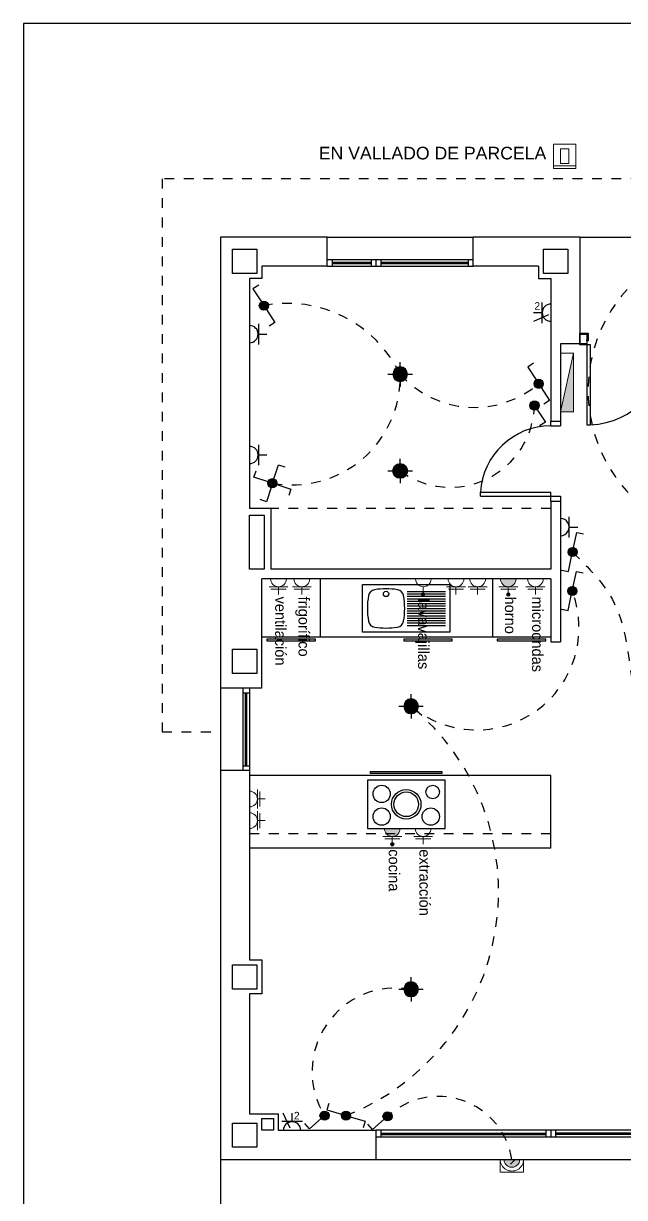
# Model space of a CAD drawing. Header units: millimetres. Extents: x 441156 to 441876, y 4514765 to 4515211.
# Drawn here: x 441363.37 to 441369.56, y 4515036.36 to 4515048.45 of the extents above; entities that cross this region are included whole.
import ezdxf

# ---------------------------------------------------------------- set-up
doc = ezdxf.new("R2010")
doc.units = ezdxf.units.MM
for name, pattern in [('CONTINUA', [0]), ('CYPE_RAYAPUNTO', [0.4125, 0.2025, -0.105, 0, -0.105]), ('HIDDEN', [0.375, 0.25, -0.125]), ('RAYITAS', [0.375, 0.25, -0.125])]:
    doc.linetypes.add(name, pattern=pattern)
doc.layers.add('01_cartela', color=6, linetype='Continuous', plot=False)
for name, color, linetype in [('01_eléctrico', 170, 'Continuous'), ('01_enchufes', 38, 'Continuous'), ('01_mono BAJA', 2, 'Continuous'), ('01_proyección', 4, 'RAYITAS'), ('01_textos', 7, 'Continuous'), ('INGIN ELECTRICIDAD ALUMBRADO', 120, 'HIDDEN'), ('INGIN ELECTRICIDAD TEXTO', 7, 'Continuous')]:
    doc.layers.add(name, color=color, linetype=linetype)
doc.layers.add('INGIN ELECTRICIDAD FUERZA', color=38, linetype='Continuous', lineweight=5)
doc.styles.add('BERNARDO', font='')
doc.styles.add('EBRA', font='')
doc.styles.add('Estilo1', font='swissel.ttf')
doc.styles.get('BERNARDO').set_extended_font_data('Century Gothic')
doc.styles.get('EBRA').set_extended_font_data('Century Gothic')

# ---------------------------------------------------------------- blocks, each defined once
blk = doc.blocks.new('A$C48161785')
at = {"layer": '01_mono BAJA', "color": 254, "linetype": 'CONTINUA'}
for p, q in [((1.099937549734022, 12.50003827922046), (-6.245035910978913e-05, 12.50003827922046)), ((-6.245035910978913e-05, 12.50003827922046), (-6.245035910978913e-05, 7.855037440545857)), ((1.099937549617607, 12.20003827940673), (1.099937549675815, 12.50005469284952)), ((1.099937549675815, 12.50005469284952), (2.599937549675815, 12.50005469284952)), ((2.599937549675815, 12.20003827940673), (2.599937549675815, 12.50005469191819)), ((3.699937549652532, 12.50003827922046), (2.599937549734022, 12.50003828015178)), ((3.699937549652532, 12.50003827922046), (3.699937549652532, 11.40003827866167)), ((3.699937549652532, 12.50003827922046), (5.199937549594324, 12.50003827922046)), ((1.099937549734022, 12.27003397606313, -1.021193249895909e-06), (2.599937549734022, 12.27003397606313, -1.021193249895909e-06)), ((1.149937549722381, 12.27003397606313), (1.149937549722381, 12.20003397576511)), ((1.149937549722381, 12.2420288817957), (1.549937549745664, 12.2420288817957, -1.0211932507976e-06)), ((1.149937549722381, 12.22802888136357), (1.549937549745664, 12.22802888136357, -1.0211932507976e-06)), ((1.549937549745664, 12.27003397606313, -1.021193249895909e-06), (1.549937549745664, 12.20003397576511, -1.021193249895909e-06)), ((1.599937549734022, 12.27003397606313, -1.021193249895909e-06), (1.599937549734022, 12.20003397576511, -1.021193249895909e-06)), ((1.649937549722381, 12.27003397606313, -1.021193249895909e-06), (1.649937549722381, 12.20003397576511, -1.021193249895909e-06)), ((1.649937549722381, 12.2420288817957, -1.0211932507976e-06), (2.549937549687456, 12.2420288817957, -1.0211932507976e-06)), ((1.649937549722381, 12.22802888136357, -1.0211932507976e-06), (2.549937549687456, 12.22802888136357, -1.0211932507976e-06)), ((2.549937549687456, 12.27003397606313, -1.021193249895909e-06), (2.549937549687456, 12.20003397576511, -1.021193249895909e-06)), ((1.099937549617607, 12.20003827940673), (0.4249375930521637, 12.2000382784754)), ((0.4249375931103714, 12.20003827940673, 5.307373365866472e-07), (0.4249375931103714, 12.07503828033805, 5.307373365866472e-07)), ((1.099937549734022, 12.20003397576511, -1.021193249895909e-06), (2.599937549734022, 12.20003397576511, -1.021193249895909e-06)), ((3.274937549140304, 12.20003827940673), (2.599937549675815, 12.20003827940673)), ((3.274937549140304, 12.20003827940673, 5.307373365866472e-07), (3.274937549140304, 12.07503827940673, 5.307373365866472e-07)), ((0.299937549745664, 12.07503827940673), (0.2999375496874563, 9.705041416920722)), ((0.4249375931103714, 12.07503828033805, 5.307373365866472e-07), (0.2999375496874563, 12.07503827940673, 5.307373365866472e-07)), ((3.274937549140304, 12.07503827940673, 5.307373365866472e-07), (3.399937549664173, 12.07503827940673, 5.307373365866472e-07)), ((3.399937549605966, 12.0750382784754), (3.399937549664173, 10.60558570735157)), ((3.784966271370649, 11.50004530791193), (3.784967009327374, 11.44003573153168)), ((3.699937549652532, 11.40003827866167), (3.49993754964089, 11.40003827866167)), ((3.49993754964089, 11.40003827866167), (3.49993754964089, 10.60558570735157)), ((3.709941170818638, 11.40003840066493), (3.76994117081631, 11.40003913920373)), ((3.769955164112616, 11.43003913760185), (3.769955532799941, 11.40003914013505)), ((3.399937532551121, 10.60558570735157), (3.499937532527838, 10.60558570735157)), ((3.399937532300113, 10.55558570717368), (3.399937532304198, 10.60558570717369)), ((3.399937532300113, 10.55558570717368), (3.499937532299681, 10.55558570716551)), ((3.499937532303312, 10.60558570716546), (3.499937532299681, 10.55558570716551)), ((2.67612217355553, 9.830585707232808), (2.676122173558916, 9.872014278660822)), ((2.676122173558916, 9.872014278660822), (3.399937532244703, 9.87201427860167)), ((2.67612217355553, 9.830585707232808), (3.499937532240885, 9.830585707165483)), ((3.399937532237232, 9.780585707173474), (3.399937532244703, 9.872014278602125)), ((3.499937532240885, 9.830585707165483), (3.4999375322368, 9.7805857071653)), ((0.5199397749383934, 9.705038279294968), (0.2999375496874563, 9.705041416920722)), ((0.5199397749383934, 9.705041416920722), (0.519939774996601, 9.080038279294968)), ((3.399937549664173, 9.780585708096623), (3.399937549664173, 9.080038279294968)), ((3.399937532492913, 9.780585708096623), (3.49993753246963, 9.780585708096623)), ((3.49993754964089, 9.780585708096623), (3.49993754964089, 8.330038279294968)), ((3.399937549664173, 9.080038279294968), (0.519939774996601, 9.080038279294968)), ((3.399937549664173, 8.980038278736174), (0.4249375237268396, 8.980038278736174)), ((0.4249375237268396, 7.855037440545857), (0.4249375237268396, 8.980038278736174)), ((1.02493755024625, 8.980038278736174), (1.02493755024625, 8.380038279108703)), ((2.79993754910538, 8.980038279667497), (2.799937549047172, 8.380038279108703)), ((3.399937549664173, 8.980038278736174), (3.399937549664173, 8.330038279294968)), ((1.462437549638196, 8.43047908344954, 2.753568301903457e-06), (1.462437549638139, 8.920479083449663, 2.753568301903457e-06)), ((1.462437549638139, 8.920479083449663, 2.753568301903457e-06), (2.362437549637775, 8.920479083449663, 2.753568301903457e-06)), ((1.921437549637972, 8.8504790834495, 2.753568301903457e-06), (2.317437549638157, 8.850479083449613, 2.753568301903457e-06)), ((2.362437549637775, 8.920479083449663, 2.753568301903457e-06), (2.362437549637832, 8.430479083449654, 2.753568301903457e-06)), ((1.921437549637943, 8.825479083449636, 2.753568301903457e-06), (2.317437549638157, 8.825479083449636, 2.753568301903457e-06)), ((1.921437549637972, 8.800479083449659, 2.753568301903457e-06), (2.317437549638157, 8.800479083449659, 2.753568301903457e-06)), ((1.921437549637915, 8.775479083449795, 2.753568301903457e-06), (2.317437549638157, 8.775479083449795, 2.753568301903457e-06)), ((1.921437549638, 8.750479083449704, 2.753568301903457e-06), (2.317437549638186, 8.750479083449704, 2.753568301903457e-06)), ((1.921437549637972, 8.725479083449613, 2.753568301903457e-06), (2.317437549638214, 8.725479083449613, 2.753568301903457e-06)), ((1.921437549637972, 8.700479083449636, 2.753568301903457e-06), (2.317437549638186, 8.70047908344975, 2.753568301903457e-06)), ((1.921437549637972, 8.675479083449659, 2.753568301903457e-06), (2.317437549638214, 8.675479083449659, 2.753568301903457e-06)), ((1.921437549638, 8.650479083449568, 2.753568301903457e-06), (2.317437549638157, 8.650479083449795, 2.753568301903457e-06)), ((1.921437549637972, 8.625479083449704, 2.753568301903457e-06), (2.317437549638186, 8.625479083449704, 2.753568301903457e-06)), ((1.921437549638, 8.600479083449613, 2.753568301903457e-06), (2.317437549638157, 8.600479083449613, 2.753568301903457e-06)), ((1.921437549638028, 8.575479083449636, 2.753568301903457e-06), (2.317437549638157, 8.575479083449636, 2.753568301903457e-06)), ((1.921437549637972, 8.550479083449773, 2.753568301903457e-06), (2.317437549638214, 8.550479083449773, 2.753568301903457e-06)), ((1.921437549638, 8.525479083449682, 2.753568301903457e-06), (2.317437549638242, 8.525479083449682, 2.753568301903457e-06)), ((1.921437549638, 8.500479083449704, 2.753568301903457e-06), (2.317437549638214, 8.500479083449818, 2.753568301903457e-06)), ((3.399937549664173, 8.380038279108703), (0.4249375236686319, 8.380038279108703)), ((2.362437549637832, 8.430479083449654, 2.753568301903457e-06), (1.462437549638196, 8.43047908344954, 2.753568301903457e-06)), ((3.399937549664173, 8.330038279294968), (3.49993754964089, 8.330038279294968)), ((0.4249375237268396, 7.855037440545857), (-6.245035910978913e-05, 7.855037440545857)), ((-6.245035910978913e-05, 7.855037440545857), (-6.245035910978913e-05, 7.005037440918386)), ((0.2299375494476408, 7.855037440545857), (0.2299558708909899, 7.005037440918386)), ((0.2299389464897104, 7.805040625855327), (0.299938945856411, 7.805040625855327)), ((0.2579233046853915, 7.055034255608916), (0.2579558761208318, 7.805040625855327)), ((0.2719233051175252, 7.055034255608916), (0.2719558765529655, 7.805040625855327)), ((0.299937549745664, 7.855037440545857), (0.2999558711890131, 7.005037440918386)), ((0.22990637505427, 7.055034255608916), (0.2999063744209707, 7.055034255608916)), ((0.2999375498038717, 7.005037440918386), (-6.245035910978913e-05, 7.005037440918386)), ((-6.245035910978913e-05, 7.005037440918386), (-6.245035910978913e-05, 3.000038279220462)), ((0.2999222818762064, 7.005037440918386), (0.2999222818762064, 5.055032041855156)), ((3.399937549664173, 6.95503744110465), (0.2999222818762064, 6.95503744110465)), ((3.399937549664173, 6.20503744110465), (3.399937549664173, 6.95503744110465)), ((3.399937549664173, 6.20503744110465), (0.2999222818762064, 6.20503744110465)), ((0.299937549745664, 4.705032042227685), (0.299937549745664, 3.470038278959692)), ((0.299937549745664, 3.470038278959692), (0.5949069879716262, 3.470038278959692)), ((0.5949069879716262, 3.470038278959692), (0.5949069880298339, 3.300038279034197)), ((0.5949069879716262, 3.300038279034197), (1.599937733844854, 3.300038279034197, -1.304294100571996e-06)), ((1.599937733903062, 3.300038279034197, -2.598725076008332e-06), (1.599937733903062, 3.000038279220462, -2.598725076008332e-06)), ((4.399937734066043, 3.299959146417677, -1.160178098709111e-06), (1.599937733786646, 3.30000494979322, -2.59872507597741e-06)), ((1.649937733833212, 3.300042093731463, -2.59872507597741e-06), (1.649937733833212, 3.23004209343344, -2.59872507597741e-06)), ((1.649937733833212, 3.272004686412401, -1.160178095844806e-06), (3.3499377341941, 3.272004684433341, -1.16017810582805e-06)), ((3.349940919608343, 3.299998711794615, -1.16017810492636e-06), (3.349940919608343, 3.229998712427914, -1.16017810492636e-06)), ((3.399937734182458, 3.299998711794615, -1.16017810492636e-06), (3.399937734182458, 3.229998712427914, -1.16017810492636e-06)), ((3.449937734170817, 3.299998711794615, -1.16017810492636e-06), (3.449937734170817, 3.229998712427914, -1.16017810492636e-06)), ((4.349567669269163, 3.272004684433341, -1.160178103291994e-06), (3.449937734170817, 3.272004684433341, -1.16017810582805e-06)), ((4.399937734066043, 3.230038278736174, -1.160178098709111e-06), (1.599937733786646, 3.229992475360632, -2.59872507597741e-06)), ((1.649937733833212, 3.258004685980267, -1.160178095844806e-06), (3.3499377341941, 3.258004684001207, -1.16017810582805e-06)), ((4.349567669269163, 3.258004684001207, -1.160178103291994e-06), (3.449937734170817, 3.258004684001207, -1.16017810582805e-06)), ((-6.245035910978913e-05, 3.000038279220462), (1.599937733903062, 3.000038279220462)), ((-6.245035910978913e-05, 3.000038279220462), (1.599937733961269, 3.000038279220462, -1.243047955383665e-06)), ((-4.751665983349085e-05, 3.000038278289139), (-4.751665983349085e-05, 3.828015178442001e-05)), ((1.599937733786646, 3.000038279220462, -2.59872507597741e-06), (4.399937734066043, 3.000038279220462, -1.160178098709111e-06))]:
    blk.add_line(p, q, dxfattribs=at)
for points in [[(0.3749375496408902, 12.12503827922046), (0.1249375496408902, 12.12503827922046), (0.1249375496408902, 12.37503827922046), (0.3749375496408902, 12.37503827922046), (0.3749375496408902, 12.12503827922046)], [(3.574937549128663, 12.12503827922046), (3.324937549128663, 12.12503827922046), (3.324937549128663, 12.37503827922046), (3.574937549128663, 12.37503827922046), (3.574937549128663, 12.12503827922046)], [(3.784966148494277, 11.51002855133265), (3.784966271370649, 11.50004530791193), (3.699937549594324, 11.50004426203668), (3.699937426717952, 11.5100275054574)], [(3.76994117081631, 11.40003913920373), (3.699938779231161, 11.40003827773035), (3.699937549594324, 11.50004426203668), (3.769939941121265, 11.50004512351006)], [(3.769948351895437, 11.40003913920373), (3.769948474888224, 11.39005589485168), (3.699946082953829, 11.3900550333783), (3.699945959961042, 11.40003827866167)], [(3.769948474888224, 11.39003913849592), (3.769958621647675, 10.56503913737833), (3.809782684198581, 10.56503962725401), (3.80977253743913, 11.3900396283716)], [(3.784957434399985, 11.440035732463), (3.784957557392772, 11.43003932200372), (3.769955164112616, 11.43003913760185), (3.769955041061621, 11.44003554806113)], [(0.2999397749663331, 9.635041416622698), (0.4499397749896161, 9.635041416622698), (0.4499397749896161, 9.080038279294968), (0.2999397749663331, 9.080038279294968)], [(0.477605372609105, 8.360034006647766), (0.477605372609105, 8.340029734186828), (0.9775993720977567, 8.340029734186828), (0.9775993720977567, 8.360034006647766)], [(2.849940549582243, 8.360049265436828), (2.849940549582243, 8.34004499297589), (3.349934549070895, 8.34004499297589), (3.349934549070895, 8.360049265436828)], [(0.3749375496408902, 8.005037438124418), (0.1249375496408902, 8.005037438124418), (0.1249375496408902, 8.255037438124418), (0.3749375496408902, 8.255037438124418), (0.3749375496408902, 8.005037438124418)], [(0.3749375496408902, 4.755032042041421), (0.1249375496408902, 4.755032042041421), (0.1249375496408902, 5.005032042041421), (0.3749375496408902, 5.005032042041421), (0.3749375496408902, 4.755032042041421)], [(0.4249069879879244, 3.420038279145956), (0.5449069879832678, 3.420038279145956), (0.5449069879832678, 3.300038279034197), (0.4249069879879244, 3.300038279034197)], [(0.3749375496408902, 3.125038279220462), (0.1249375496408902, 3.125038279220462), (0.1249375496408902, 3.375038279220462), (0.3749375496408902, 3.375038279220462), (0.3749375496408902, 3.125038279220462)]]:
    blk.add_lwpolyline(points, close=True, dxfattribs=at)
for points, elevation in [([(1.886816767335404, 8.360049265436828), (1.886816767335404, 8.34004499297589), (2.386810766824055, 8.34004499297589), (2.386810766824055, 8.360049265436828)], 2.753568301903457e-06), ([(1.512455856430384, 6.407762794659432), (2.312455854285769, 6.407821372656402), (2.312419243037663, 6.907821371316019), (1.512419245182278, 6.90776279331905)], 2.753568287692602e-06), ([(2.279815568530466, 6.974987905472517), (1.544965361186769, 6.974987905472517), (1.544965361186769, 6.994938369840384), (2.279815568530466, 6.994938369840384)], 2.753568301903457e-06)]:
    blk.add_lwpolyline(points, close=True, dxfattribs=dict(at, elevation=elevation))
blk.add_lwpolyline([(0.2999222818762064, 5.055032041855156), (0.4249375496292487, 5.055032041855156), (0.4249375496292487, 4.705032042227685), (0.299937549745664, 4.705032042227685)], dxfattribs=at)
for centre, radius in [((1.704437549637838, 8.824855515101163, 2.753568301903457e-06), 0.0275), ((1.659652369151189, 6.764826262847696, 2.753568287692602e-06), 0.08904847114415482), ((1.912437549734022, 6.657792082987726, 2.753568287692602e-06), 0.1518055620857002), ((1.912437549734022, 6.657792082987726, 2.753568287692602e-06), 0.1268055620857002), ((2.184988442565556, 6.784647567500247, 2.753568287692602e-06), 0.06926563296337918), ((1.659669495030231, 6.530938047023998, 2.753568287692602e-06), 0.08904847114415482), ((2.16522417886565, 6.530975065000019, 2.753568287692602e-06), 0.08904847114415482)]:
    blk.add_circle(centre, radius, dxfattribs=at)
for centre, radius, start, end in [((3.768160294974223, 11.39077976904809), 0.8267884893585035, 272.8856179366377, 359.9505391789831), ((3.399937532241317, 9.830585707173656), 0.725, 89.99999999535355, 176.7241710355634), ((1.597928455446777, 8.794023015126072, 2.753568301903457e-06), 0.07500000000000001, 99.0787156932899, 169.8852224934779), ((1.704437549637902, 8.127479083449657, 2.753568301903457e-06), 0.75, 80.9212843067197, 99.0787156932899), ((1.81094664382897, 8.794023015126072, 2.753568301903457e-06), 0.07500000000000001, 10.11477750653518, 80.9212843067197), ((2.262437549637895, 8.675479083449659, 2.753568301903457e-06), 0.75, 169.8852224934779, 190.1147775065419), ((1.146437549637881, 8.675479083449545, 2.753568301903457e-06), 0.75, 349.885222493478, 10.11477750653518), ((1.597928455446805, 8.556935151773246, 2.753568301903457e-06), 0.07500000000000001, 190.1147775065419, 260.9212843067198), ((1.704437549637817, 9.22347908344966, 2.753568301903457e-06), 0.75, 260.9212843067198, 279.0787156932898), ((1.81094664382897, 8.556935151773246, 2.753568301903457e-06), 0.07500000000000001, 279.0787156932898, 349.885222493478)]:
    blk.add_arc(centre, radius, start, end, dxfattribs=at)
at = {"layer": '01_proyección', "color": 120, "ltscale": 0.25}
for p, q in [((3.399937549664173, 9.705038279294968), (0.5199397749383934, 9.705038279294968)), ((3.399937549664173, 6.35503744147718), (0.2999222818762064, 6.35503744147718))]:
    blk.add_line(p, q, dxfattribs=at)
at = {"layer": '01_proyección', "color": 120, "ltscale": 0.25, "elevation": 4.003627066317961e-06}
blk.add_lwpolyline([(8.024952483479865, 10.35003799945116), (8.324939158803318, 10.3500377452001), (8.324939158803318, 13.10003827977926), (-0.6000475164619274, 13.10003827791661), (-0.6000475164619274, 7.405038277618587), (-4.751648521050811e-05, 7.405038277618587)], dxfattribs=at)
blk = doc.blocks.new('Tabla de simbolos_Salida para lampara incandescente_ vapor de mercurio o similar_ empotrada en techo')
at = {"layer": '01_eléctrico'}
h = blk.add_hatch(color=170, dxfattribs=at)
edge = h.paths.add_edge_path()
edge.add_arc((0, 0), 0.0825, 0, 360)
at = {"layer": '01_eléctrico', "color": 170}
for p, q in [((0, 0.0825), (0, 0.1375)), ((-0.1375, 0), (-0.0825, 0)), ((0.0825, 0), (0.1375, 0)), ((0, -0.0825), (0, -0.1375))]:
    blk.add_line(p, q, dxfattribs=at)
blk.add_circle((0, 0), 0.0825, dxfattribs=at)
blk = doc.blocks.new('PUNTO LUZ ESTANCO')
at = {"layer": 'INGIN ELECTRICIDAD ALUMBRADO', "linetype": 'CONTINUA', "lineweight": 13}
h = blk.add_hatch(color=170, dxfattribs=at)
h.dxf.hatch_style = 1
h.paths.add_polyline_path([(53.50630562564176, -2.732253006426607), (53.67235039588125, -2.732253006426607, 1)])
h = blk.add_hatch(dxfattribs=at)
h.set_pattern_fill('ANSI31', color=256)
h.set_pattern_definition([(45, (0, 0), (-0.08838834764831843, 0.08838834764831845), [])])
h.paths.add_polyline_path([(53.53630562564176, -2.732253006426607), (53.64235039588125, -2.732253006426607, 1)])
at = {"layer": 'INGIN ELECTRICIDAD ALUMBRADO', "color": 170, "linetype": 'CONTINUA', "lineweight": 13}
blk.add_lwpolyline([(53.46606485859957, -2.597767605446279), (53.71259116292344, -2.597767605446279), (53.71259116292344, -2.732253006426607), (53.46606485859957, -2.732253006426607)], close=True, dxfattribs=at)
for radius in [0.1232631521619325, 0.08302238511974597]:
    blk.add_arc((53.58932801076151, -2.732253006426607), radius, 0, 180, dxfattribs=at)

msp = doc.modelspace()

# ---------------------------------------------------------------- hatches: boundary and pattern name
at = {"layer": '01_eléctrico'}
h = msp.add_hatch(color=256, dxfattribs=at)
h.dxf.hatch_style = 1
edge = h.paths.add_edge_path()
edge.add_arc((441365.8458936352, 4515045.546935172), 0.04703331445313395, 94.19619814890754, 454.1961981489076)
h = msp.add_hatch(color=256, dxfattribs=at)
h.dxf.hatch_style = 1
edge = h.paths.add_edge_path()
edge.add_arc((441368.6744958796, 4515044.742009551), 0.04703331445313395, 94.19619814890754, 454.1961981489076)
h = msp.add_hatch(color=256, dxfattribs=at)
h.dxf.hatch_style = 1
edge = h.paths.add_edge_path()
edge.add_arc((441368.6311900275, 4515044.518308829), 0.04703331445313395, 94.19619814890754, 454.1961981489076)
h = msp.add_hatch(color=256, dxfattribs=at)
edge = h.paths.add_edge_path()
edge.add_arc((441365.9338558285, 4515043.717839828), 0.04703331637793481, 32.91978379013379, 392.9197837901338)
h = msp.add_hatch(color=256, dxfattribs=at)
h.dxf.hatch_style = 1
edge = h.paths.add_edge_path()
edge.add_arc((441369.0235606311, 4515043.008957499), 0.04703331445313395, 228.7918395093631, 588.7918395093631)
h = msp.add_hatch(color=256, dxfattribs=at)
h.dxf.hatch_style = 1
edge = h.paths.add_edge_path()
edge.add_arc((441369.0197965952, 4515042.607711911), 0.04703331445313395, 229.1598489735116, 589.1598489735115)
h = msp.add_hatch(color=256, dxfattribs=at)
h.dxf.hatch_style = 1
edge = h.paths.add_edge_path()
edge.add_arc((441366.4702994906, 4515037.204101671), 0.04703331445313395, 541.9614974540831, 901.9614974540831)
h = msp.add_hatch(color=256, dxfattribs=at)
h.dxf.hatch_style = 1
edge = h.paths.add_edge_path()
edge.add_arc((441366.6904437899, 4515037.204729695), 0.04703331445313394, 134.7574741909385, 494.7574741909385)
h = msp.add_hatch(color=256, dxfattribs=at)
h.dxf.hatch_style = 1
edge = h.paths.add_edge_path()
edge.add_arc((441367.1186533232, 4515037.196835243), 0.04703331445313395, 541.9614974540831, 901.9614974540831)
at = {"layer": 'INGIN ELECTRICIDAD FUERZA'}
h = msp.add_hatch(color=256, dxfattribs=at)
h.dxf.hatch_style = 1
h.paths.add_polyline_path([(441368.8985446706, 4515044.454087282), (441369.0326683236, 4515045.057443098), (441369.0326683236, 4515044.454087282)])
h = msp.add_hatch(color=256, dxfattribs=at)
edge = h.paths.add_edge_path()
edge.add_line((441368.3609483363, 4515042.732991476), (441368.4419481857, 4515042.733147322))
edge.add_arc((441368.3609483363, 4515042.732991476), 0.08100000000000002, -539.8897607500297, -359.8897607500297, ccw=False)
edge.add_line((441368.2799484869, 4515042.732835629), (441368.3609483363, 4515042.732991476))
h = msp.add_hatch(color=256, dxfattribs=at)
edge = h.paths.add_edge_path()
edge.add_arc((441367.4845322822, 4515042.57100449), 0.01800000000000002, 0, 360)
h = msp.add_hatch(color=256, dxfattribs=at)
edge = h.paths.add_edge_path()
edge.add_arc((441368.3612600313, 4515042.570991775), 0.018, 0, 360)
h = msp.add_hatch(color=256, dxfattribs=at)
edge = h.paths.add_edge_path()
edge.add_line((441367.1674546557, 4515040.160745281), (441367.248454506, 4515040.160901127))
edge.add_arc((441367.1674546557, 4515040.160745281), 0.08100000000000002, -539.8897607500297, -359.8897607500297, ccw=False)
edge.add_line((441367.0864548054, 4515040.160589434), (441367.1674546548, 4515040.160745281))
h = msp.add_hatch(color=256, dxfattribs=at)
edge = h.paths.add_edge_path()
edge.add_arc((441367.1677663498, 4515039.99874558), 0.018, 0, 360)

# ---------------------------------------------------------------- linework, layer by layer
at = {"layer": '01_cartela', "color": 3}
msp.add_lwpolyline([(441363.371822675, 4515048.452991476), (441363.371822675, 4515026.917967464), (441394.0098107352, 4515026.917967464), (441394.0098107352, 4515048.452991476)], close=True, dxfattribs=at)
at = {"layer": '01_eléctrico'}
for p, q in [((441365.7435454552, 4515043.779832906, -4.424621440790588e-06), (441365.7649112158, 4515043.845422903, -4.424621440790588e-06)), ((441365.9484233926, 4515043.762560283, -4.424621440790588e-06), (441365.9958489063, 4515043.908150203, -4.424621440790588e-06)), ((441365.9958489063, 4515043.908150203, -4.424621440790588e-06), (441366.0614389034, 4515043.886784443, -4.424621440790588e-06)), ((441365.8891353738, 4515043.732407393, -4.424621440790588e-06), (441365.7435454552, 4515043.779832906, -4.424621440790588e-06)), ((441365.9192882648, 4515043.673119376, -4.424621440790588e-06), (441365.8718627503, 4515043.527529458, -4.424621440790588e-06)), ((441365.9785762815, 4515043.703272265, -4.424621440790588e-06), (441366.1241662014, 4515043.655846751, -4.424621440790588e-06)), ((441365.8718627503, 4515043.527529458, -4.424621440790588e-06), (441365.8062727537, 4515043.548895216, -4.424621440790588e-06)), ((441366.1241662014, 4515043.655846751, -4.424621440790588e-06), (441366.1028004407, 4515043.590256753, -4.424621440790588e-06))]:
    msp.add_line(p, q, dxfattribs=at)
for points, elevation in [([(441365.7928350721, 4515045.757894147), (441365.7336953081, 4515045.719426149), (441365.8202483032, 4515045.586361681)], -4.424621440790588e-06), ([(441365.8715389674, 4515045.507508663), (441365.9580919631, 4515045.374444194), (441365.8989521992, 4515045.335976196)], -4.424621440790588e-06), ([(441368.6214373165, 4515044.952968527), (441368.5622975525, 4515044.914500529), (441368.6488505477, 4515044.781436061)], -4.424621440790588e-06), ([(441368.7001412119, 4515044.702583043), (441368.7866942075, 4515044.569518575), (441368.7275544436, 4515044.531050577)], -4.424621440790588e-06), ([(441368.6568353598, 4515044.478882319), (441368.7433883554, 4515044.345817851), (441368.6842485915, 4515044.307349853)], -4.424621440790588e-06), ([(441369.0336298794, 4515043.054900322), (441369.0676135924, 4515043.209957346), (441369.1365278256, 4515043.194853473)], -3.893884104203941e-06), ([(441368.9105934361, 4515042.823061524), (441368.9795076698, 4515042.807957652), (441369.0134913828, 4515042.963014677)], -3.893884104203941e-06), ([(441369.029570548, 4515042.65371846), (441369.0625576393, 4515042.808990561), (441369.1315674621, 4515042.794329633)], -3.893884104203941e-06), ([(441368.9080257278, 4515042.421094191), (441368.977035552, 4515042.406433261), (441369.0100226423, 4515042.561705363)], -3.893884104203941e-06), ([(441366.5129562434, 4515037.330495632), (441366.4930413504, 4515037.262814795), (441366.6453232331, 4515037.21800629)], -3.893884104203941e-06), ([(441366.4347224139, 4515037.173339479), (441366.3146454251, 4515037.06951708), (441366.2685021373, 4515037.122884631)], -3.576236388172521e-06), ([(441366.7355643477, 4515037.1914531), (441366.887846229, 4515037.146644594), (441366.8679313374, 4515037.078963757)], -3.893884104203941e-06), ([(441367.0830762465, 4515037.166073051), (441366.9629992577, 4515037.062250652), (441366.9168559699, 4515037.115618204)], -3.576236388172521e-06)]:
    msp.add_lwpolyline(points, dxfattribs=dict(at, elevation=elevation))
for centre, radius in [((441365.8458936352, 4515045.546935172, -4.424621440790588e-06), 0.04703331445313395), ((441368.6744958796, 4515044.742009551, -4.424621440790588e-06), 0.04703331445313395), ((441368.6311900275, 4515044.518308829, -4.424621440790588e-06), 0.04703331445313395), ((441365.9338558285, 4515043.717839828, -4.424621440790588e-06), 0.04703331637793481), ((441369.0235606311, 4515043.008957499, -3.893884104203941e-06), 0.04703331445313395), ((441369.0197965952, 4515042.607711911, -3.893884104203941e-06), 0.04703331445313395), ((441366.4702994906, 4515037.204101671, -3.893884103636797e-06), 0.0470333144531242), ((441366.6904437899, 4515037.204729695, -3.893884104203941e-06), 0.04703331445313394), ((441367.1186533232, 4515037.196835243, -3.893884103636797e-06), 0.0470333144531242)]:
    msp.add_circle(centre, radius, dxfattribs=at)
at = {"layer": '01_eléctrico', "color": 170, "linetype": 'CYPE_RAYAPUNTO', "ltscale": 0.25}
for centre, radius, start, end in [((441370.7285789647, 4515044.673569943, -3.608404935416536e-06), 1.546445624444645, 130.2995454447652, 243.1211542520264), ((441366.0906366365, 4515044.287480547, -4.424621440790588e-06), 1.283014063709093, 25.51260859637057, 100.99692362844), ((441366.1345714261, 4515044.813894433, -4.424621440790588e-06), 1.11428113528596, 259.6226608251132, 1.346941172800872), ((441368.0117555968, 4515045.521420117, -4.424621440790588e-06), 1.023086267713937, 221.7558977515874, 310.3748331319264), ((441367.7627997011, 4515044.544379551, -4.424621440790588e-06), 0.8687815845372278, 233.7061465660152, 358.2803886902078), ((441368.0355210629, 4515042.230522843, -3.893884104203941e-06), 1.05407301423122, 230.217399213002, 20.96757776950439), ((441365.7859821005, 4515039.509819251, -3.89388410533823e-06), 2.476184324202019, 291.4238479757755, 50.49953103362562), ((441367.204532625, 4515037.657083719, -4.211531819668216e-06), 0.8627230328077308, 79.54773303340681, 211.6723365650454), ((441367.6406493962, 4515036.634787344, -2.832409430463502e-06), 0.7670578486062362, 8.864642048769502, 132.8840736176968)]:
    msp.add_arc(centre, radius, start, end, dxfattribs=at)
msp.add_spline([(441369.0235606311, 4515043.008957499, -3.893884104203941e-06), (441369.4520706113, 4515042.482462105, -3.893884104203941e-06), (441369.7668435844, 4515041.158761228, -3.893884104203941e-06), (441371.5110448088, 4515040.332990638, -3.893884104203941e-06)], degree=3, dxfattribs=at)
at = {"layer": '01_enchufes'}
for p, q in [((441368.7082012722, 4515045.580094447, -4.424621440790588e-06), (441368.7082012707, 4515045.367521742, -4.424621440790588e-06)), ((441368.7761465231, 4515045.453779764, -4.424621440790588e-06), (441368.6209731329, 4515045.382869939, -4.424621440790588e-06)), ((441368.7099727104, 4515045.473808094, -4.424621440790588e-06), (441368.6214007509, 4515045.473808096, -4.424621440790588e-06)), ((441365.7871166072, 4515045.253712431, -4.424621440790588e-06), (441365.8756885667, 4515045.253712433, -4.424621440790588e-06)), ((441365.7888880454, 4515045.359998785, -4.424621440790588e-06), (441365.7888880469, 4515045.14742608, -4.424621440790588e-06)), ((441365.7888880454, 4515044.114768082, -4.424621440790588e-06), (441365.7888880469, 4515043.902195377, -4.424621440790588e-06)), ((441365.7871166072, 4515044.008481729, -4.424621440790588e-06), (441365.8756885667, 4515044.008481731, -4.424621440790588e-06)), ((441368.9888880691, 4515043.159718137, -4.424621440790588e-06), (441368.9888880706, 4515043.372290842, -4.424621440790588e-06)), ((441368.9871166309, 4515043.266004491, -4.424621440790588e-06), (441369.0756885904, 4515043.266004489, -4.424621440790588e-06)), ((441366.2423328757, 4515037.143334875, -4.159252772152165e-06), (441366.0297601711, 4515037.143334876, -4.159252772152165e-06)), ((441366.1160181922, 4515037.075389624, -4.159252772152165e-06), (441366.0451083675, 4515037.230563014, -4.159252772152165e-06)), ((441366.1360465221, 4515037.141563436, -4.159252772152165e-06), (441366.1360465242, 4515037.230135396, -4.159252772152165e-06))]:
    msp.add_line(p, q, dxfattribs=at)
for centre, start, end in [((441368.7985446707, 4515045.473808094, -4.424621440790588e-06), 89.99999967983489, 269.9999996798348), ((441365.6985446469, 4515045.253712431, -4.424621440790588e-06), 270.0000003201651, 90.00000032016511), ((441365.6985446469, 4515044.008481729, -4.424621440790588e-06), 270.0000003201651, 90.00000032016511), ((441368.8985446706, 4515043.266004491, -4.424621440790588e-06), 269.9999996798348, 89.99999967983489), ((441366.1360465221, 4515037.052991476, -4.159252772152165e-06), 359.9999996798349, 179.9999996798349)]:
    msp.add_arc(centre, 0.08857196028703604, start, end, dxfattribs=at)
at = {"layer": 'INGIN ELECTRICIDAD FUERZA'}
for p, q in [((441368.827604696, 4515046.959989483, -4.424621440790588e-06), (441368.8276049039, 4515047.211652373, -4.424621440790588e-06)), ((441368.8276049039, 4515047.211652373, -4.424621440790588e-06), (441369.0552511713, 4515047.211652185, -4.424621440790588e-06)), ((441369.0552511713, 4515047.211652185, -4.424621440790588e-06), (441369.0552509634, 4515046.959989294, -4.424621440790588e-06)), ((441368.8977861827, 4515047.012259314, -4.424621440790588e-06), (441368.8977863042, 4515047.16018617, -4.424621440790588e-06)), ((441368.8977863042, 4515047.16018617, -4.424621440790588e-06), (441368.9850696846, 4515047.160186097, -4.424621440790588e-06)), ((441368.9850696846, 4515047.160186097, -4.424621440790588e-06), (441368.9850695623, 4515047.012259242, -4.424621440790588e-06)), ((441369.0552509634, 4515046.959989294, -4.424621440790588e-06), (441368.827604696, 4515046.959989483, -4.424621440790588e-06)), ((441368.8276047187, 4515046.987604948, -4.424621440790588e-06), (441369.0552509861, 4515046.98760476, -4.424621440790588e-06)), ((441368.9850695623, 4515047.012259242, -4.424621440790588e-06), (441368.8977861827, 4515047.012259314, -4.424621440790588e-06)), ((441366.0934848495, 4515042.650371475, -4.424621440790581e-06), (441365.89908485, 4515042.650371475, -4.424621440790581e-06)), ((441366.0740448495, 4515042.627691476, -4.424621440790581e-06), (441365.91852485, 4515042.627691476, -4.424621440790581e-06)), ((441365.9962848498, 4515042.651991475, -4.424621440790581e-06), (441365.9962848498, 4515042.570991475, -4.424621440790581e-06)), ((441366.3335785342, 4515042.650371475, -4.424621440790581e-06), (441366.1391785339, 4515042.650371475, -4.424621440790581e-06)), ((441366.3141385343, 4515042.627691476, -4.424621440790581e-06), (441366.1586185338, 4515042.627691476, -4.424621440790581e-06)), ((441366.2363785345, 4515042.651991475, -4.424621440790581e-06), (441366.2363785345, 4515042.570991475, -4.424621440790581e-06)), ((441367.4855590076, 4515042.651997983, -4.424621440790581e-06), (441367.4845322822, 4515042.57100449, -4.424621440790581e-06)), ((441367.9202084132, 4515042.650371476, -4.424621440790581e-06), (441367.7258084137, 4515042.650371476, -4.424621440790581e-06)), ((441367.9007684132, 4515042.627691476, -4.424621440790581e-06), (441367.7452484136, 4515042.627691476, -4.424621440790581e-06)), ((441367.8230084134, 4515042.651991476, -4.424621440790581e-06), (441367.8230084134, 4515042.570991476, -4.424621440790581e-06)), ((441368.1433753632, 4515042.650371476, -4.424621440790581e-06), (441367.9489753628, 4515042.650371476, -4.424621440790581e-06)), ((441368.1239353633, 4515042.627691476, -4.424621440790581e-06), (441367.9684153628, 4515042.627691476, -4.424621440790581e-06)), ((441368.0461753635, 4515042.651991476, -4.424621440790581e-06), (441368.0461753635, 4515042.570991476, -4.424621440790581e-06)), ((441368.263907481, 4515042.650184612, -4.424621440790581e-06), (441368.4583071209, 4515042.650558645, -4.424621440790581e-06)), ((441368.2833910817, 4515042.627542057, -4.424621440790581e-06), (441368.4389107944, 4515042.627841284, -4.424621440790581e-06)), ((441368.3611041838, 4515042.651991625, -4.424621440790581e-06), (441368.3612600313, 4515042.570991775, -4.424621440790581e-06)), ((441368.7379517667, 4515042.650371475, -4.424621440790581e-06), (441368.5435517663, 4515042.650371475, -4.424621440790581e-06)), ((441368.7185117668, 4515042.627691476, -4.424621440790581e-06), (441368.5629917663, 4515042.627691476, -4.424621440790581e-06)), ((441368.640751767, 4515042.651991475, -4.424621440790581e-06), (441368.640751767, 4515042.570991475, -4.424621440790581e-06)), ((441365.7811829917, 4515040.562860699, -4.424621440790587e-06), (441365.7811829917, 4515040.368460698, -4.424621440790587e-06)), ((441365.8038629921, 4515040.543420698, -4.424621440790587e-06), (441365.8038629921, 4515040.387900699, -4.424621440790587e-06)), ((441365.7795629915, 4515040.465660699, -4.424621440790587e-06), (441365.8605629917, 4515040.465660699, -4.424621440790587e-06)), ((441365.7811829917, 4515040.339693749, -4.424621440790587e-06), (441365.7811829917, 4515040.14529375, -4.424621440790587e-06)), ((441365.8038629921, 4515040.320253748, -4.424621440790587e-06), (441365.8038629921, 4515040.164733749, -4.424621440790587e-06)), ((441365.7795629915, 4515040.242493749, -4.424621440790587e-06), (441365.8605629917, 4515040.242493749, -4.424621440790587e-06)), ((441367.0704137994, 4515040.077938418, -4.424671898904316e-06), (441367.2648134394, 4515040.07831245, -4.424671898904316e-06)), ((441367.0898974002, 4515040.055295863, -4.424671898904316e-06), (441367.2454171129, 4515040.055595089, -4.424671898904316e-06)), ((441367.1676105032, 4515040.07974543, -4.424671898904316e-06), (441367.1677663498, 4515039.99874558, -4.424671898904316e-06)), ((441367.581936077, 4515040.078138908, -4.424671898904316e-06), (441367.3875360776, 4515040.078138908, -4.424671898904316e-06)), ((441367.5624960771, 4515040.055458909, -4.424671898904316e-06), (441367.4069760775, 4515040.055458909, -4.424671898904316e-06)), ((441367.4847360773, 4515040.079758909, -4.424671898904316e-06), (441367.4847360773, 4515039.998758908, -4.424671898904316e-06))]:
    msp.add_line(p, q, dxfattribs=at)
at = {"layer": 'INGIN ELECTRICIDAD FUERZA', "const_width": 0.01056, "elevation": -4.424621440790588e-06}
msp.add_lwpolyline([(441368.8985446706, 4515044.454087282), (441368.8985446706, 4515045.057443098), (441369.0326683236, 4515045.057443098), (441369.0326683236, 4515044.454087282)], close=True, dxfattribs=at)
at = {"layer": 'INGIN ELECTRICIDAD FUERZA', "elevation": -4.424621440790588e-06}
msp.add_lwpolyline([(441368.8985446706, 4515044.454087282), (441369.0326683236, 4515045.057443098), (441369.0326683236, 4515044.454087282), (441368.8985446706, 4515044.454087282)], dxfattribs=at)
at = {"layer": 'INGIN ELECTRICIDAD FUERZA'}
for centre, radius in [((441367.4845322822, 4515042.57100449, -4.424621440790581e-06), 0.01800000000000002), ((441368.3612600313, 4515042.570991775, -4.424621440790581e-06), 0.018), ((441367.1677663498, 4515039.99874558, -4.424671898904316e-06), 0.018)]:
    msp.add_circle(centre, radius, dxfattribs=at)
for centre, radius, start, end in [((441365.9962848498, 4515042.732991476, -4.424621440790581e-06), 0.08100000000000002, 180, 0), ((441366.2363785345, 4515042.732991476, -4.424621440790581e-06), 0.08100000000000002, 180, 0), ((441367.4865857321, 4515042.732991476, -4.424621440790581e-06), 0.08100000000000009, 179.2737212533803, 359.2737212533804), ((441367.8230084134, 4515042.732991476, -4.424621440790581e-06), 0.08100000000000002, 180, 0), ((441368.0461753635, 4515042.732991476, -4.424621440790581e-06), 0.08100000000000002, 180, 0), ((441368.3609483363, 4515042.732991476, -4.424621440790581e-06), 0.08100000000000002, 180.1102392145033, 0.1102392145032867), ((441368.640751767, 4515042.732991476, -4.424621440790581e-06), 0.08100000000000002, 180, 0), ((441365.6985629922, 4515040.465660699, -4.424621440790587e-06), 0.08100000000000002, 270, 90), ((441365.6985629922, 4515040.242493749, -4.424621440790587e-06), 0.08100000000000002, 270, 90), ((441367.1674546557, 4515040.160745281, -4.424671898904316e-06), 0.08100000000000002, 180.1102392145033, 0.1102392145032867), ((441367.4847360773, 4515040.160758909, -4.424671898904316e-06), 0.08100000000000002, 180, 0)]:
    msp.add_arc(centre, radius, start, end, dxfattribs=at)

# ---------------------------------------------------------------- block references
at = {"layer": '01_eléctrico'}
for name, p, xscale, yscale, zscale, rotation in [('Tabla de simbolos_Salida para lampara incandescente_ vapor de mercurio o similar_ empotrada en techo', (441367.2485446707, 4515044.840087163, -4.424621440790588e-06), -0.9132104347832198, 0.9132104347832198, 0.9132104347832198, 180), ('Tabla de simbolos_Salida para lampara incandescente_ vapor de mercurio o similar_ empotrada en techo', (441367.3610446577, 4515041.420491057, -4.424621440790581e-06), -0.9132104347832198, 0.9132104347832198, 0.9132104347832198, 180), ('Tabla de simbolos_Salida para lampara incandescente_ vapor de mercurio o similar_ empotrada en techo', (441367.3610446577, 4515038.505491059, -4.211531819668216e-06), -0.9132104347832198, 0.9132104347832198, 0.9132104347832198, 180), ('PUNTO LUZ ESTANCO', (441420.6481527764, 4515034.089301961, -5.773335691547201e-06), 0.9749999999999999, 0.9749999999999999, 0.9749999999999999, 180.0002820034289)]:
    msp.add_blockref(name, p, dxfattribs=dict(at, xscale=xscale, yscale=yscale, zscale=zscale, rotation=rotation))
at = {"layer": '01_eléctrico', "xscale": 0.9132104347832198, "yscale": 0.9132104347832198, "zscale": 0.9132104347832198}
msp.add_blockref('Tabla de simbolos_Salida para lampara incandescente_ vapor de mercurio o similar_ empotrada en techo', (441367.2485446707, 4515043.84414873, -4.424621440790588e-06), dxfattribs=at)
at = {"layer": '01_mono BAJA'}
msp.add_blockref('A$C48161785', (441365.398607121, 4515033.752953197, -4.424621440790588e-06), dxfattribs=at)

# ---------------------------------------------------------------- texts
at = {"layer": '01_enchufes', "style": 'EBRA'}
for p in [(441368.6307666171, 4515045.503902026, -4.424621440790588e-06), (441366.1557093001, 4515037.164680305, -4.159252772152165e-06)]:
    msp.add_text('2', height=0.07830029197710134, dxfattribs=at).set_placement(p)
at = {"layer": '01_textos', "color": 7, "ltscale": 0.01, "style": 'BERNARDO'}
for s, p in [('ventilación', (441365.9620791094, 4515042.550565308, -4.424621440790581e-06)), ('frigorífico', (441366.2021727942, 4515042.550565308, -4.424621440790581e-06)), ('horno', (441368.326742596, 4515042.550565308, -4.424621440790581e-06)), ('microondas', (441368.6065460267, 4515042.550565308, -4.424621440790581e-06)), ('cocina', (441367.1307638314, 4515039.948052977, -4.424671898904316e-06)), ('extracción', (441367.4459803694, 4515039.948055769, -4.424671898904316e-06))]:
    msp.add_text(s, height=0.1125, rotation=270, dxfattribs=at).set_placement(p)
at = {"layer": '01_textos', "color": 7, "style": 'BERNARDO'}
msp.add_text('lavavajillas', height=0.1125, rotation=270, dxfattribs=at).set_placement((441367.4336317093, 4515042.529037564, -4.424621440790581e-06))
at = {"layer": 'INGIN ELECTRICIDAD TEXTO', "color": 2, "insert": (441368.7524617121, 4515047.182887609, -4.424621440790588e-06), "char_height": 0.1300000000018411, "attachment_point": 3, "style": 'Estilo1'}
msp.add_mtext_dynamic_manual_height_columns('EN VALLADO DE PARCELA', width=4.210063195504681, gutter_width=12.5, heights=[0], dxfattribs=at)

doc.saveas('drawing.dxf')
